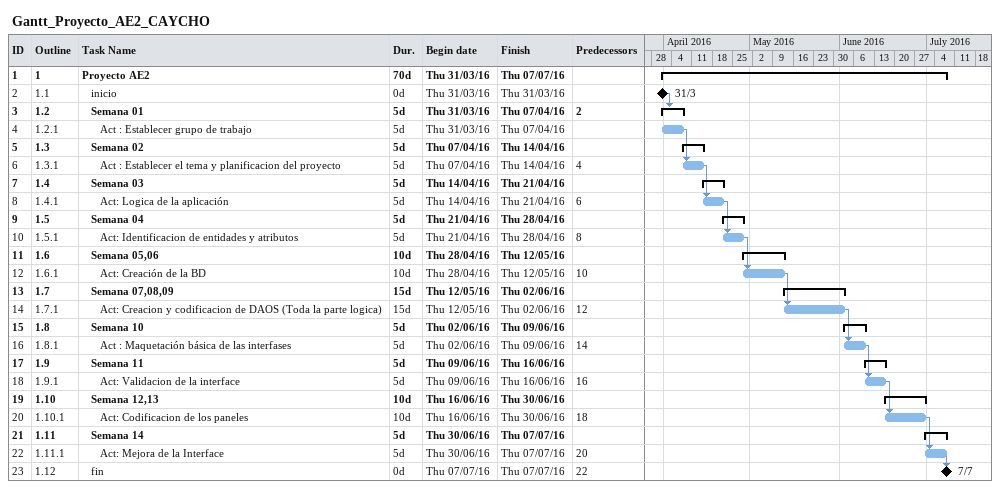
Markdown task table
Gantt_Proyecto_AE2_CAYCHO

| ID | WBS | Task | Duration | Start | Finish | Predecessors |
|---|---|---|---|---|---|---|
| 1 | 1 | **Proyecto AE2** | 70d | 2016-03-31 | 2016-07-07 |  |
| 2 | 1.1 | inicio | 0d | 2016-03-31 | 2016-03-31 |  |
| 3 | 1.2 | **Semana 01** | 5d | 2016-03-31 | 2016-04-07 | 2 |
| 4 | 1.2.1 | Act : Establecer grupo de trabajo | 5d | 2016-03-31 | 2016-04-07 |  |
| 5 | 1.3 | **Semana 02** | 5d | 2016-04-07 | 2016-04-14 |  |
| 6 | 1.3.1 | Act : Establecer el tema y planificacion del proyecto | 5d | 2016-04-07 | 2016-04-14 | 4 |
| 7 | 1.4 | **Semana 03** | 5d | 2016-04-14 | 2016-04-21 |  |
| 8 | 1.4.1 | Act: Logica de la aplicación | 5d | 2016-04-14 | 2016-04-21 | 6 |
| 9 | 1.5 | **Semana 04** | 5d | 2016-04-21 | 2016-04-28 |  |
| 10 | 1.5.1 | Act: Identificacion de entidades y atributos | 5d | 2016-04-21 | 2016-04-28 | 8 |
| 11 | 1.6 | **Semana 05,06** | 10d | 2016-04-28 | 2016-05-12 |  |
| 12 | 1.6.1 | Act: Creación de la BD | 10d | 2016-04-28 | 2016-05-12 | 10 |
| 13 | 1.7 | **Semana 07,08,09** | 15d | 2016-05-12 | 2016-06-02 |  |
| 14 | 1.7.1 | Act: Creacion y codificacion de DAOS (Toda la parte logica) | 15d | 2016-05-12 | 2016-06-02 | 12 |
| 15 | 1.8 | **Semana 10** | 5d | 2016-06-02 | 2016-06-09 |  |
| 16 | 1.8.1 | Act : Maquetación básica de las interfases | 5d | 2016-06-02 | 2016-06-09 | 14 |
| 17 | 1.9 | **Semana 11** | 5d | 2016-06-09 | 2016-06-16 |  |
| 18 | 1.9.1 | Act: Validacion de la interface | 5d | 2016-06-09 | 2016-06-16 | 16 |
| 19 | 1.10 | **Semana 12,13** | 10d | 2016-06-16 | 2016-06-30 |  |
| 20 | 1.10.1 | Act: Codificacion de los paneles | 10d | 2016-06-16 | 2016-06-30 | 18 |
| 21 | 1.11 | **Semana 14** | 5d | 2016-06-30 | 2016-07-07 |  |
| 22 | 1.11.1 | Act: Mejora de la Interface | 5d | 2016-06-30 | 2016-07-07 | 20 |
| 23 | 1.12 | fin | 0d | 2016-07-07 | 2016-07-07 | 22 |
